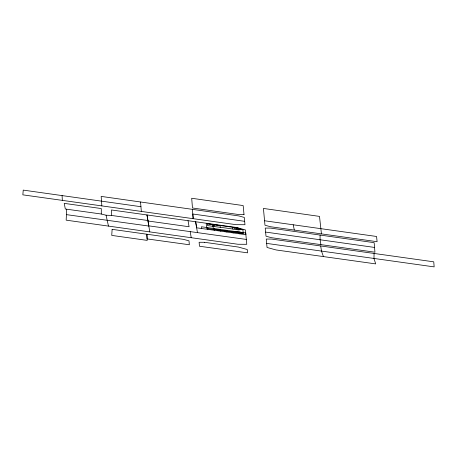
<?xml version="1.0" encoding="UTF-8"?>
<svg xmlns="http://www.w3.org/2000/svg" width="457" height="457" viewBox="0 0 457 457"><rect width="100%" height="100%" fill="white"/><g stroke="black" fill="none" stroke-linecap="round" stroke-linejoin="round"><path stroke-width="0.69" d="M320.083 235.058L320.077 239.599L320.877 244.626M101.288 214.019L101.311 208.552L64.231 203.371L65.317 209.015L101.288 214.019L106.07 215.213L111.388 215.43L147.914 220.514L149.787 231.893M111.388 215.43L111.434 209.969L236.378 227.455L245.432 229.928L246.774 244.295L237.937 244.261L66.156 220.16L66.705 209.209M374.089 253.452L373.969 258.451L375.688 263.895L276.091 249.95L267.037 247.477L266.248 239.051L271.567 239.074L433.756 261.827L434.15 266.888L266.66 243.398M265.608 232.082L266.003 236.206L271.424 237.686L374.929 252.207L374.152 242.661L270.544 228.094L265.231 228.072L265.608 232.082L374.54 247.437M66.431 214.636L148.833 226.055M264.563 220.765L376.579 236.48L377.099 241.707L270.401 226.712L264.974 225.221L263.421 208.438L319.5 216.395L321.437 233.881M140.939 206.707L23.233 190.112L22.85 194.848L236.12 224.684L244.969 224.718L244.295 217.423L238.862 215.938L101.163 196.401L101.842 205.896M244.644 221.314L192.803 214.013L193.202 218.686L192.386 209.34M220.08 225.621L207.427 223.85L207.569 225.581L220.223 227.352L220.068 225.512M232.727 227.392L239.057 228.277L239.2 230.008L232.87 229.123L232.722 227.283M212.842 225.575L214.162 225.758L214.07 224.673M242.924 229.785L234.401 228.591L234.315 227.506M220.211 227.243L232.864 229.014M213.305 228.374L214.39 228.523L214.459 229.345M243.153 232.55L234.635 231.356L234.704 232.179M243.221 233.373L213.442 229.203L212.659 224.478M147.914 220.514L146.994 214.944L148.011 220.999L189.072 226.746L188.044 220.691M246.306 239.434L148.788 225.844L148.011 220.999M323.402 256.577L321.505 251.093L320.688 245.963M108.469 226.101L106.07 215.213M293.205 224.787L294.337 230.077M197.447 232.67L195.647 221.754L196.653 227.809L245.872 234.698L245.695 232.967L201.417 226.763L201.56 228.494M190.221 231.659L191.22 237.709M140.533 201.988L141.339 211.425M239.371 232.082L239.514 233.807M233.041 231.196L233.19 232.921M226.718 230.311L226.861 232.036M220.394 229.425L220.537 231.151M213.75 224.735L213.893 226.466M214.065 228.54L214.213 230.265M207.741 227.655L207.884 229.38M62.083 195.585L62.346 200.372M112.125 229.345L111.737 235.401L147.211 240.393L146.851 234.218L147.114 238.925L189.335 244.758L188.992 240.85L183.548 239.365L112.125 229.345M204.41 242.29L199.121 242.273L199.463 246.249L247.574 252.835L247.26 249.505L238.228 247.037L204.41 242.29M244.015 214.573L238.668 214.544L192.483 207.992L191.683 198.264L243.17 205.57L244.015 214.573M235.372 227.655L206.244 223.576L206.644 228.426L243.233 233.544L242.918 229.717L235.372 227.655"/></g></svg>
